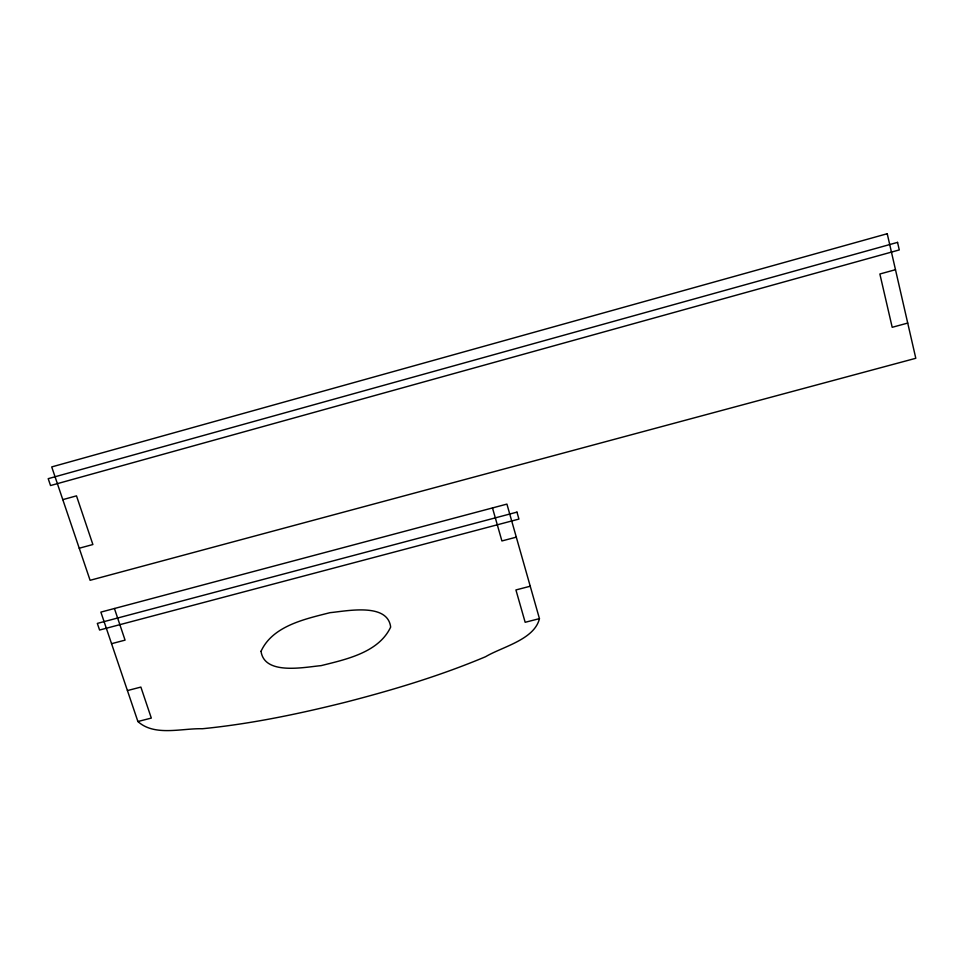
<?xml version="1.0" encoding="UTF-8"?>
<svg xmlns="http://www.w3.org/2000/svg" width="964" height="964" viewBox="0 0 964 964"><rect width="100%" height="100%" fill="white"/><g stroke="black" fill="none" stroke-linecap="round" stroke-linejoin="round"><path stroke-width="1.45" d="M539.442 618.635C534.418 639.722 502.063 646.844 485.591 656.713C440.174 675.824 392.866 690.031 345.196 702.31C298.189 714.035 250.592 723.964 202.332 728.748C181.822 728.145 154.529 736.677 137.9 721.518L100.871 612.116L506.919 504.1L539.442 618.635L525.163 622.286L515.921 589.944L530.236 586.233M62.793 499.641L76.493 495.858L92.881 544.527L79.241 548.227M895.484 269.691L879.867 274.005L892.194 327.302L907.726 323.073M111.559 643.687L125.067 640.132L114.427 608.513M516.306 537.153L501.907 540.949L492.483 507.944M127.429 690.573L140.877 687.079L151.312 718.084L137.9 721.518M261.039 651.29C264.389 675.607 304.588 667.124 321.132 665.63C346.16 659.352 378.659 652.58 390.661 627.094C387.685 602.38 346.582 611.104 330.013 612.67C305.19 619.021 272.679 625.769 261.039 651.29M887.229 233.722L51.719 466.925L90.098 580.304L915.8 358.283L887.229 233.722M897.556 242.374L48.2 478.674L50.538 485.543L899.279 249.929L897.556 242.374M516.969 512.125L97.328 623.407L99.581 630.034L518.933 519.078L516.969 512.125"/></g></svg>
